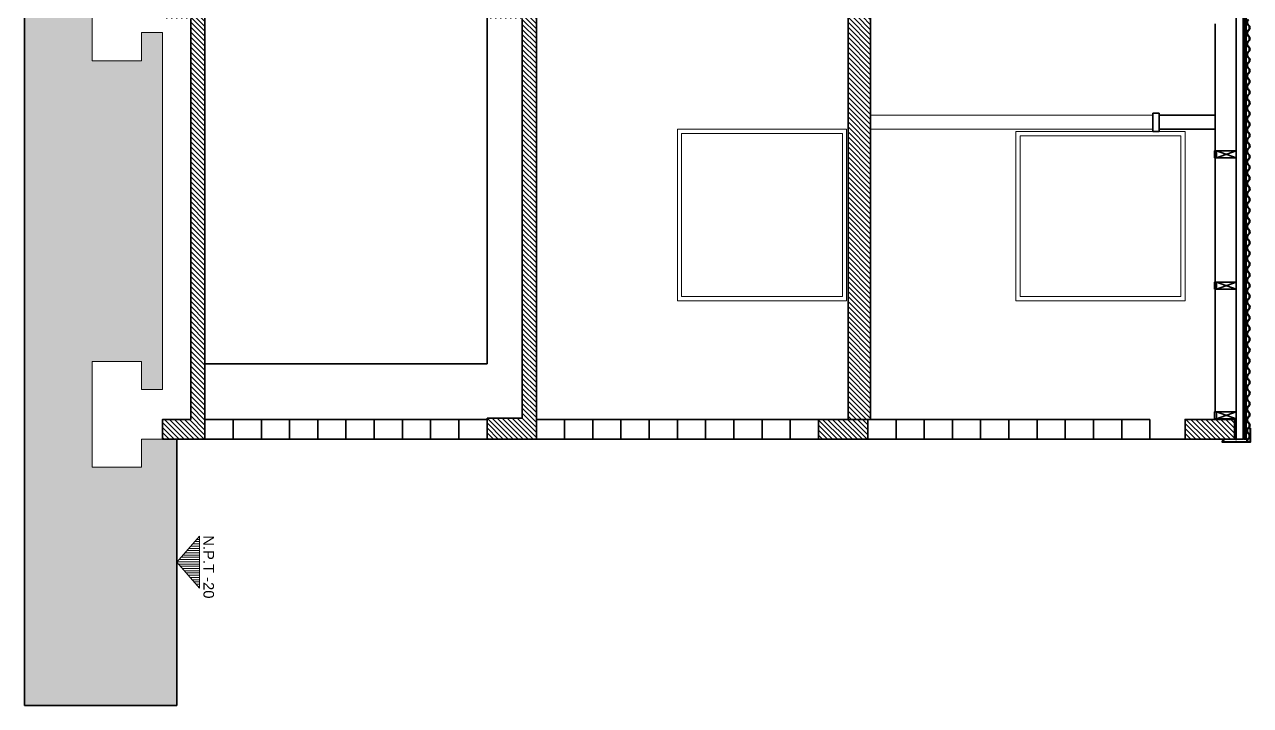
# Model space of a CAD drawing. Header units: inches. Extents: x -3567 to 1, y 2259 to 4439.
# Drawn here: x -883 to -14, y 2259 to 2742 of the extents above; entities that cross this region are included whole.
import ezdxf

# ---------------------------------------------------------------- set-up
doc = ezdxf.new("R2010")
doc.units = ezdxf.units.IN
doc.header["$MEASUREMENT"] = 0
for name, color, linetype, lineweight in [('A-ANNO-SYMB', 3, 'Continuous', 18), ('A-ANNO-TEXT', 3, 'Continuous', 18), ('A-ELEV-MBE1', 7, 'Continuous', 35), ('A-ELEV-PATT', 8, 'Continuous', 18), ('A-SECT-MCUT', 7, 'Continuous', 35), ('A-SECT-PATT', 8, 'Continuous', 18)]:
    doc.layers.add(name, color=color, linetype=linetype, lineweight=lineweight)
doc.styles.add('E-ARIAL', font='Arial.ttf')
pattern_1 = [(315, (-883.254, 4438.842), (1.767767, 1.767767), [])]

msp = doc.modelspace()

# ---------------------------------------------------------------- hatches: boundary and pattern name
at = {"layer": 'A-SECT-MCUT'}
h = msp.add_hatch(dxfattribs=at)
h.set_pattern_fill('ANSI31', color=256, scale=20, angle=270)
h.set_pattern_definition([(315, (-3212.5566, 4430.4461), (1.767767, 1.767767), [])])
h.paths.add_polyline_path([(-299.32, 2462.27), (-285.34, 2462.27), (-285.34, 2462.27), (-283.34, 2462.27), (-283.33, 2764.99), (-299.33, 2764.99), (-299.32, 2762.27), (-285.28, 2762.27), (-285.28, 2748.27), (-299.32, 2748.27)])
at = {"layer": 'A-SECT-PATT'}
h = msp.add_hatch(dxfattribs=at)
h.set_pattern_fill('ANSI31', color=256, scale=5, angle=270)
h.set_pattern_definition([(315, (-2271.4337, 6818.8391), (0.44194174, 0.44194174), [])])
h.paths.add_polyline_path([(-18.62, 2448.27), (-17.12, 2448.27), (-17.12, 2748.31), (-17.12, 4261.77), (-18.62, 4261.77)])
h = msp.add_hatch(dxfattribs=at)
h.set_pattern_fill('DOTS', color=256, scale=100, angle=270, style=0)
h.set_pattern_definition([(270, (-1164.8266, 9146.234), (6.25, -3.125), [0, -6.25])])
h.paths.add_polyline_path([(-775.34, 2259.4), (-775.34, 2448.27), (-785.34, 2448.27), (-800.34, 2448.27), (-800.34, 2428.35), (-835.34, 2428.35), (-835.34, 2503.35), (-800.34, 2503.35), (-800.34, 2483.44), (-785.34, 2483.44), (-785.34, 2736.69), (-800.34, 2736.69), (-800.34, 2716.77), (-835.34, 2716.77), (-835.34, 2791.77), (-800.34, 2791.77), (-800.34, 2771.85), (-785.34, 2771.85), (-785.34, 3026.1), (-800.34, 3026.1), (-800.34, 3006.19), (-835.34, 3006.19), (-835.34, 3081.19), (-800.34, 3081.19), (-800.34, 3061.27), (-785.34, 3061.27), (-775.34, 3061.27), (-775.34, 3347.16), (-785.34, 3347.16), (-785.34, 3336.57), (-800.34, 3336.57), (-800.34, 3316.66), (-835.34, 3316.66), (-835.34, 3391.66), (-883.25, 3391.66), (-883.25, 2259.4)])
h = msp.add_hatch(dxfattribs=at)
h.set_pattern_fill('ANSI31', color=256, scale=20, angle=270, style=0)
h.set_pattern_definition(pattern_1)
h.paths.add_polyline_path([(-755.34, 2448.27), (-755.34, 2462.27), (-755.34, 2746.77), (-755.34, 2761.77), (-755.34, 3022.22), (-755.35, 3022.22), (-755.35, 3036.14), (-755.34, 3036.14), (-755.34, 3047.77), (-755.34, 3061.27), (-785.34, 3061.27), (-785.34, 3046.77), (-765.34, 3046.77), (-765.34, 2761.77), (-785.34, 2761.77), (-785.34, 2746.77), (-765.34, 2746.77), (-765.34, 2462.27), (-785.34, 2462.27), (-785.34, 2448.27)])
h = msp.add_hatch(dxfattribs=at)
h.set_pattern_fill('ANSI31', color=256, scale=20, angle=270, style=0)
h.set_pattern_definition(pattern_1)
h.paths.add_polyline_path([(-520.34, 2448.27), (-520.34, 2463.27), (-520.34, 3047.27), (-530.34, 3047.27), (-530.34, 2761.83), (-555.27, 2761.83), (-555.27, 2746.83), (-530.34, 2746.83), (-530.34, 2463.27), (-555.34, 2463.27), (-555.34, 2448.27)])
h = msp.add_hatch(dxfattribs=at)
h.set_pattern_fill('ANSI31', color=256, scale=20, angle=270, style=0)
h.set_pattern_definition(pattern_1)
h.paths.add_polyline_path([(-285.34, 2448.27), (-285.34, 2455.27), (-320.34, 2455.27), (-320.34, 2448.27)])
h.paths.add_polyline_path([(-285.34, 2455.27), (-285.34, 2462.27), (-320.34, 2462.27), (-320.34, 2455.27)])
h = msp.add_hatch(dxfattribs=at)
h.set_pattern_fill('ANSI31', color=256, scale=20, angle=270, style=0)
h.set_pattern_definition([(315, (-883.254, 3717.0869), (1.767767, 1.767767), [])])
h.paths.add_polyline_path([(-25.43, 2462.27), (-25.43, 2448.27), (-60.43, 2448.27), (-60.43, 2462.27)])
h = msp.add_hatch(dxfattribs=at)
h.set_pattern_fill('ANSI31', color=256, scale=0.5, angle=495, style=0)
h.set_pattern_definition([(180, (-13941.8625, -18087.241), (-4e-15, -1.5875), [])])
h.paths.add_polyline_path([(-759.13, 2379.5), (-775.36, 2361.1), (-759.13, 2342.7)])

# ---------------------------------------------------------------- linework, layer by layer
at = {"layer": 'A-ANNO-SYMB', "ltscale": 0.003}
for p, q in [((-835.34, 2716.77), (-835.34, 2791.77)), ((-800.34, 2716.77), (-800.34, 2736.69)), ((-785.34, 2736.69), (-800.34, 2736.69)), ((-785.34, 2736.69), (-785.34, 2483.44)), ((-800.34, 2716.77), (-835.34, 2716.77)), ((-800.34, 2503.35), (-835.34, 2503.35)), ((-835.34, 2428.35), (-835.34, 2503.35)), ((-800.34, 2483.44), (-800.34, 2503.35)), ((-785.34, 2483.44), (-800.34, 2483.44)), ((-800.34, 2428.35), (-800.34, 2448.27)), ((-785.34, 2448.27), (-800.34, 2448.27)), ((-800.34, 2428.35), (-835.34, 2428.35))]:
    msp.add_line(p, q, dxfattribs=at)
at = {"layer": 'A-ANNO-SYMB'}
msp.add_lwpolyline([(-775.34, 2361.11), (-759.11, 2379.51), (-759.11, 2342.71)], close=True, dxfattribs=at)
at = {"layer": 'A-ELEV-MBE1'}
for p, q in [((-883.25, 4438.84), (-883.25, 2259.4)), ((-555.34, 2905.77), (-555.34, 2501.77)), ((-283.34, 2462.27), (-283.32, 2828.09)), ((-24.09, 2448.27), (-24.09, 2762.24)), ((-24.09, 2761.53), (-24.09, 2447.59)), ((-299.32, 2748.27), (-299.32, 2462.27)), ((-19.09, 2748.31), (-19.09, 2448.27)), ((-18.62, 2748.31), (-18.62, 2448.27)), ((-17.12, 2748.31), (-17.12, 2448.27)), ((-39.08, 2467.75), (-39.08, 2742.83)), ((-39.08, 2742.08), (-39.08, 2652.87)), ((-15.24, 2692.49), (-15.56, 2692.88)), ((-83.32, 2679.64), (-83.32, 2666.64)), ((-78.82, 2679.64), (-83.32, 2679.64)), ((-78.82, 2679.64), (-78.82, 2666.64)), ((-78.82, 2678.14), (-39.08, 2678.14)), ((-78.82, 2666.64), (-83.32, 2666.64)), ((-78.82, 2668.14), (-39.08, 2668.14)), ((-39.08, 2647.87), (-39.08, 2559.74)), ((-39.08, 2554.74), (-39.08, 2467.75)), ((-555.34, 2501.77), (-755.39, 2501.77)), ((-775.34, 2259.4), (-775.34, 2447.77)), ((-34.02, 2447.08), (-32.72, 2447.08)), ((-33.72, 2446.78), (-32.72, 2446.78)), ((-32.72, 2447.08), (-32.72, 2446.78)), ((-883.25, 2259.4), (-775.34, 2259.4))]:
    msp.add_line(p, q, dxfattribs=at)
for points in [[(-38.1, 2652.87), (-39.48, 2652.87), (-39.48, 2647.87), (-38.1, 2647.87)], [(-38.1, 2559.74), (-39.48, 2559.74), (-39.48, 2554.74), (-38.1, 2554.74)], [(-17.12, 2545.34), (-17.11, 2545.34)], [(-17.11, 2543.54), (-17.12, 2543.54)], [(-38.1, 2462.75), (-39.48, 2462.75), (-39.48, 2467.75), (-38.1, 2467.75)], [(-38.1, 2467.75), (-39.48, 2467.75), (-39.48, 2462.75), (-24.09, 2462.75)], [(-34.02, 2447.08), (-34.02, 2446.08), (-14.02, 2446.08), (-14.02, 2456.08), (-15.02, 2456.08)], [(-33.72, 2446.78), (-33.72, 2446.38), (-14.32, 2446.38), (-14.32, 2455.78), (-15.02, 2455.78)]]:
    msp.add_lwpolyline(points, dxfattribs=at)
for centre, radius, start, end in [((-13.68, 2743.93), 2.97, 129.42406, 230.57594), ((-13.68, 2736.31), 2.97, 129.42406, 230.57594), ((-13.68, 2743.93), 2.47, 129.42406, 230.57594), ((-13.68, 2736.31), 2.47, 129.42406, 230.57594), ((-16.81, 2740.12), 1.97, 309.42406, 50.57594), ((-16.81, 2740.12), 2.47, 309.42406, 50.57594), ((-13.68, 2728.69), 2.97, 129.42406, 230.57594), ((-13.68, 2728.69), 2.47, 129.42406, 230.57594), ((-16.81, 2732.5), 1.97, 309.42406, 50.57594), ((-16.81, 2732.5), 2.47, 309.42406, 50.57594), ((-13.68, 2721.07), 2.97, 129.42406, 230.57594), ((-13.68, 2721.07), 2.47, 129.42406, 230.57594), ((-16.81, 2724.88), 1.97, 309.42406, 50.57594), ((-16.81, 2724.88), 2.47, 309.42406, 50.57594), ((-13.68, 2713.45), 2.97, 129.42406, 230.57594), ((-13.68, 2713.45), 2.47, 129.42406, 230.57594), ((-16.81, 2717.26), 1.97, 309.42406, 50.57594), ((-16.81, 2717.26), 2.47, 309.42406, 50.57594), ((-13.68, 2705.83), 2.97, 129.42406, 230.57594), ((-13.68, 2705.83), 2.47, 129.42406, 230.57594), ((-16.81, 2709.64), 1.97, 309.42406, 50.57594), ((-16.81, 2702.02), 1.97, 309.42406, 50.57594), ((-16.81, 2709.64), 2.47, 309.42406, 50.57594), ((-16.81, 2702.02), 2.47, 309.42406, 50.57594), ((-13.68, 2698.21), 2.97, 129.42406, 230.57594), ((-13.68, 2698.21), 2.47, 129.42406, 230.57594), ((-16.81, 2694.4), 1.97, 309.42406, 50.57594), ((-16.81, 2694.4), 2.47, 309.42406, 50.57594), ((-13.68, 2690.59), 2.97, 129.42406, 230.57594), ((-13.68, 2690.59), 2.97, 129.42406, 230.57594), ((-13.68, 2690.59), 2.47, 129.42406, 230.57594), ((-13.68, 2690.59), 2.47, 129.42406, 230.57594), ((-16.81, 2686.78), 1.97, 309.42406, 50.57594), ((-16.81, 2686.78), 1.97, 309.42406, 50.57594), ((-16.81, 2686.78), 2.47, 309.42406, 50.57594), ((-16.81, 2686.78), 2.47, 309.42406, 50.57594), ((-13.68, 2682.97), 2.97, 129.42406, 230.57594), ((-13.68, 2675.35), 2.97, 129.42406, 230.57594), ((-13.68, 2682.97), 2.47, 129.42406, 230.57594), ((-16.81, 2679.16), 1.97, 309.42406, 50.57594), ((-16.81, 2679.16), 2.47, 309.42406, 50.57594), ((-13.68, 2667.73), 2.97, 129.42406, 230.57594), ((-13.68, 2675.35), 2.47, 129.42406, 230.57594), ((-13.68, 2667.73), 2.47, 129.42406, 230.57594), ((-16.81, 2671.54), 1.97, 309.42406, 50.57594), ((-16.81, 2671.54), 2.47, 309.42406, 50.57594), ((-13.68, 2660.11), 2.97, 129.42406, 230.57594), ((-13.68, 2660.11), 2.47, 129.42406, 230.57594), ((-16.81, 2663.92), 1.97, 309.42406, 50.57594), ((-16.81, 2663.92), 2.47, 309.42406, 50.57594), ((-13.68, 2652.49), 2.97, 129.42406, 230.57594), ((-13.68, 2652.49), 2.47, 129.42406, 230.57594), ((-16.81, 2656.3), 1.97, 309.42406, 50.57594), ((-16.81, 2656.3), 2.47, 309.42406, 50.57594), ((-13.68, 2644.87), 2.97, 129.42406, 230.57594), ((-13.68, 2644.87), 2.47, 129.42406, 230.57594), ((-16.81, 2648.68), 1.97, 309.42406, 50.57594), ((-16.81, 2641.06), 1.97, 309.42406, 50.57594), ((-16.81, 2648.68), 2.47, 309.42406, 50.57594), ((-16.81, 2641.06), 2.47, 309.42406, 50.57594), ((-13.68, 2637.25), 2.97, 129.42406, 230.57594), ((-13.68, 2637.25), 2.47, 129.42406, 230.57594), ((-16.81, 2633.44), 1.97, 309.42406, 50.57594), ((-16.81, 2633.44), 2.47, 309.42406, 50.57594), ((-13.68, 2629.63), 2.97, 129.42406, 230.57594), ((-13.68, 2629.63), 2.47, 129.42406, 230.57594), ((-16.81, 2625.82), 1.97, 309.42406, 50.57594), ((-16.81, 2625.82), 2.47, 309.42406, 50.57594), ((-13.68, 2622.01), 2.97, 129.42406, 230.57594), ((-13.68, 2614.39), 2.97, 129.42406, 230.57594), ((-13.68, 2622.01), 2.47, 129.42406, 230.57594), ((-16.81, 2618.2), 1.97, 309.42406, 50.57594), ((-16.81, 2618.2), 2.47, 309.42406, 50.57594), ((-13.68, 2606.77), 2.97, 129.42406, 230.57594), ((-13.68, 2614.39), 2.47, 129.42406, 230.57594), ((-13.68, 2606.77), 2.47, 129.42406, 230.57594), ((-16.81, 2610.58), 1.97, 309.42406, 50.57594), ((-16.81, 2610.58), 2.47, 309.42406, 50.57594), ((-13.68, 2599.15), 2.97, 129.42406, 230.57594), ((-13.68, 2599.15), 2.47, 129.42406, 230.57594), ((-16.81, 2602.96), 1.97, 309.42406, 50.57594), ((-16.81, 2602.96), 2.47, 309.42406, 50.57594), ((-13.68, 2591.53), 2.97, 129.42406, 230.57594), ((-13.68, 2591.53), 2.47, 129.42406, 230.57594), ((-16.81, 2595.34), 1.97, 309.42406, 50.57594), ((-16.81, 2595.34), 2.47, 309.42406, 50.57594), ((-13.68, 2583.91), 2.97, 129.42406, 230.57594), ((-13.68, 2583.91), 2.97, 129.42406, 230.57594), ((-13.68, 2583.91), 2.47, 129.42406, 230.57594), ((-16.81, 2587.72), 1.97, 309.42406, 50.57594), ((-16.81, 2587.72), 2.47, 309.42406, 50.57594), ((-16.81, 2580.1), 2.47, 309.42406, 50.57594), ((-13.68, 2576.29), 2.97, 129.42406, 230.57594), ((-13.68, 2576.29), 2.47, 129.42406, 230.57594), ((-16.81, 2580.1), 1.97, 309.42406, 50.57594), ((-16.81, 2572.48), 1.97, 309.42406, 50.57594), ((-16.81, 2572.48), 2.47, 309.42406, 50.57594), ((-13.68, 2568.67), 2.97, 129.42406, 230.57594), ((-13.68, 2568.67), 2.47, 129.42406, 230.57594), ((-16.81, 2564.86), 1.97, 309.42406, 50.57594), ((-16.81, 2564.86), 2.47, 309.42406, 50.57594), ((-13.68, 2561.05), 2.97, 129.42406, 230.57594), ((-13.68, 2553.43), 2.97, 129.42406, 230.57594), ((-13.68, 2553.43), 2.97, 129.42406, 230.57594), ((-13.68, 2561.05), 2.47, 129.42406, 230.57594), ((-16.81, 2557.24), 1.97, 309.42406, 50.57594), ((-16.81, 2557.24), 2.47, 309.42406, 50.57594), ((-13.68, 2545.81), 2.97, 129.42406, 230.57594), ((-13.68, 2553.43), 2.47, 129.42406, 230.57594), ((-13.68, 2553.43), 2.47, 129.42406, 230.57594), ((-13.68, 2545.81), 2.47, 129.42406, 230.57594), ((-16.81, 2549.62), 1.97, 309.42406, 50.57594), ((-16.81, 2549.62), 1.97, 309.42406, 50.57594), ((-16.81, 2549.62), 2.47, 309.42406, 50.57594), ((-16.81, 2549.62), 2.47, 309.42406, 50.57594), ((-13.68, 2538.19), 2.97, 129.42406, 230.57594), ((-13.68, 2538.19), 2.47, 129.42406, 230.57594), ((-16.81, 2542), 1.97, 309.42406, 50.57594), ((-16.81, 2542), 2.47, 309.42406, 50.57594), ((-13.68, 2530.57), 2.97, 129.42406, 230.57594), ((-13.68, 2530.57), 2.47, 129.42406, 230.57594), ((-16.81, 2534.38), 1.97, 309.42406, 50.57594), ((-16.81, 2534.38), 2.47, 309.42406, 50.57594), ((-13.68, 2522.95), 2.97, 129.42406, 230.57594), ((-13.68, 2522.95), 2.47, 129.42406, 230.57594), ((-16.81, 2526.76), 1.97, 309.42406, 50.57594), ((-16.81, 2526.76), 2.47, 309.42406, 50.57594), ((-16.81, 2519.14), 2.47, 309.42406, 50.57594), ((-13.68, 2515.33), 2.97, 129.42406, 230.57594), ((-13.68, 2515.33), 2.47, 129.42406, 230.57594), ((-16.81, 2519.14), 1.97, 309.42406, 50.57594), ((-16.81, 2511.52), 1.97, 309.42406, 50.57594), ((-16.81, 2511.52), 2.47, 309.42406, 50.57594), ((-13.68, 2507.71), 2.97, 129.42406, 230.57594), ((-13.68, 2507.71), 2.47, 129.42406, 230.57594), ((-16.81, 2503.9), 1.97, 309.42406, 50.57594), ((-16.81, 2503.9), 2.47, 309.42406, 50.57594), ((-13.68, 2500.09), 2.97, 129.42406, 230.57594), ((-13.68, 2492.47), 2.97, 129.42406, 230.57594), ((-13.68, 2500.09), 2.47, 129.42406, 230.57594), ((-16.81, 2496.28), 1.97, 309.42406, 50.57594), ((-16.81, 2496.28), 2.47, 309.42406, 50.57594), ((-13.68, 2484.85), 2.97, 129.42406, 230.57594), ((-13.68, 2484.85), 2.97, 129.42406, 230.57594), ((-13.68, 2492.47), 2.47, 129.42406, 230.57594), ((-13.68, 2484.85), 2.47, 129.42406, 230.57594), ((-13.68, 2484.85), 2.47, 129.42406, 230.57594), ((-16.81, 2488.66), 1.97, 309.42406, 50.57594), ((-16.81, 2488.66), 2.47, 309.42406, 50.57594), ((-13.68, 2477.23), 2.97, 129.42406, 230.57594), ((-13.68, 2477.23), 2.47, 129.42406, 230.57594), ((-16.81, 2481.04), 1.97, 309.42406, 50.57594), ((-16.81, 2481.04), 2.47, 309.42406, 50.57594), ((-13.68, 2469.61), 2.97, 129.42406, 230.57594), ((-13.68, 2469.61), 2.47, 129.42406, 230.57594), ((-16.81, 2473.42), 1.97, 309.42406, 50.57594), ((-16.81, 2473.42), 2.47, 309.42406, 50.57594), ((-13.68, 2461.99), 2.97, 129.42406, 230.57594), ((-13.68, 2461.99), 2.47, 129.42406, 230.57594), ((-16.81, 2465.8), 1.97, 309.42406, 50.57594), ((-16.81, 2465.8), 2.47, 309.42406, 50.57594), ((-16.81, 2458.18), 2.47, 309.42406, 50.57594), ((-16.81, 2458.18), 2.47, 309.42406, 50.57594), ((-13.68, 2454.37), 2.97, 129.42406, 230.57594), ((-13.68, 2454.37), 2.97, 129.42406, 230.57594), ((-13.68, 2454.37), 2.47, 129.42406, 230.57594), ((-13.68, 2454.37), 2.47, 129.42406, 230.57594), ((-16.81, 2458.18), 1.97, 309.42406, 50.57594), ((-16.81, 2458.18), 1.97, 309.42406, 50.57594), ((-16.81, 2450.56), 1.97, 309.42406, 50.57594), ((-16.81, 2450.56), 1.97, 309.42406, 50.57594), ((-16.81, 2450.56), 2.47, 309.42406, 50.57594), ((-16.81, 2450.56), 2.47, 309.42406, 50.57594), ((-13.68, 2446.75), 2.97, 129.42406, 180), ((-13.68, 2446.75), 2.47, 129.42406, 180)]:
    msp.add_arc(centre, radius, start, end, dxfattribs=at)
at = {"layer": 'A-ELEV-PATT'}
for p, q in [((-83.32, 2678.14), (-283.34, 2678.14)), ((-420.34, 2668.14), (-420.34, 2546.52)), ((-300.34, 2668.14), (-420.34, 2668.14)), ((-417.34, 2665.14), (-417.34, 2549.52)), ((-303.34, 2665.14), (-417.34, 2665.14)), ((-303.34, 2549.52), (-303.34, 2665.14)), ((-300.34, 2546.52), (-300.34, 2668.14)), ((-83.32, 2668.14), (-283.34, 2668.14)), ((-60.34, 2666.52), (-180.34, 2666.52)), ((-180.34, 2546.52), (-180.34, 2666.52)), ((-63.34, 2663.52), (-177.34, 2663.52)), ((-177.34, 2549.52), (-177.34, 2663.52)), ((-63.34, 2549.52), (-63.34, 2663.52)), ((-60.34, 2546.52), (-60.34, 2666.52)), ((-417.34, 2549.52), (-303.34, 2549.52)), ((-177.34, 2549.52), (-63.34, 2549.52)), ((-420.34, 2546.52), (-300.34, 2546.52)), ((-180.34, 2546.52), (-60.34, 2546.52))]:
    msp.add_line(p, q, dxfattribs=at)
at = {"layer": 'A-SECT-MCUT'}
for p, q in [((-520.34, 4128.07), (-520.34, 2448.27)), ((-755.34, 3046.77), (-755.34, 2461.77)), ((-530.34, 2746.83), (-530.34, 2463.27)), ((-765.34, 2746.77), (-765.34, 2462.27)), ((-755.34, 2746.77), (-755.34, 2462.27)), ((-24.09, 2652.87), (-38.1, 2652.87)), ((-38.1, 2652.87), (-38.1, 2647.87)), ((-24.09, 2652.87), (-38.1, 2647.87)), ((-24.09, 2647.87), (-38.1, 2652.87)), ((-24.09, 2652.87), (-24.09, 2647.87)), ((-24.09, 2647.87), (-38.1, 2647.87)), ((-24.09, 2559.74), (-38.1, 2559.74)), ((-38.1, 2559.74), (-38.1, 2554.74)), ((-24.09, 2559.74), (-38.1, 2554.74)), ((-24.09, 2554.74), (-38.1, 2559.74)), ((-24.09, 2559.74), (-24.09, 2554.74)), ((-24.09, 2554.74), (-38.1, 2554.74)), ((-555.34, 2448.27), (-555.34, 2463.27)), ((-555.34, 2463.27), (-530.34, 2463.27)), ((-520.34, 2463.27), (-520.34, 2448.27)), ((-24.09, 2467.75), (-38.1, 2467.75)), ((-38.1, 2462.75), (-38.1, 2467.75)), ((-24.09, 2462.75), (-38.1, 2467.75)), ((-24.09, 2467.75), (-38.1, 2462.75)), ((-24.09, 2467.75), (-38.1, 2467.75)), ((-38.1, 2467.75), (-38.1, 2462.75)), ((-24.09, 2467.75), (-38.1, 2462.75)), ((-24.09, 2462.75), (-38.1, 2467.75)), ((-24.09, 2462.75), (-38.1, 2462.75)), ((-24.09, 2462.75), (-24.09, 2467.75)), ((-24.09, 2467.12), (-24.09, 2462.12)), ((-15.02, 2455.78), (-15.02, 2456.08)), ((-520.34, 2448.27), (-555.34, 2448.27)), ((-530.34, 2448.27), (-520.34, 2448.27)), ((-285.34, 2448.27), (-19.09, 2448.27)), ((-18.62, 2448.27), (-17.12, 2448.27)), ((-16.64, 2446.75), (-16.14, 2446.75))]:
    msp.add_line(p, q, dxfattribs=at)
for points in [[(-17.12, 4261.77), (-18.62, 4261.77), (-18.62, 2448.27), (-17.12, 2448.27)], [(-735.34, 2462.27), (-735.34, 2448.27), (-755.34, 2448.27), (-755.34, 2462.27)], [(-715.34, 2462.27), (-715.34, 2448.27), (-735.34, 2448.27), (-735.34, 2462.27)], [(-695.34, 2462.27), (-695.34, 2448.27), (-715.34, 2448.27), (-715.34, 2462.27)], [(-675.34, 2462.27), (-675.34, 2448.27), (-695.34, 2448.27), (-695.34, 2462.27)], [(-655.34, 2462.27), (-655.34, 2448.27), (-675.34, 2448.27), (-675.34, 2462.27)], [(-635.34, 2462.27), (-635.34, 2448.27), (-655.34, 2448.27), (-655.34, 2462.27)], [(-615.34, 2462.27), (-615.34, 2448.27), (-635.34, 2448.27), (-635.34, 2462.27)], [(-595.34, 2462.27), (-595.34, 2448.27), (-615.34, 2448.27), (-615.34, 2462.27)], [(-575.34, 2462.27), (-575.34, 2448.27), (-595.34, 2448.27), (-595.34, 2462.27)], [(-555.34, 2462.27), (-555.34, 2448.27), (-575.34, 2448.27), (-575.34, 2462.27)], [(-500.34, 2462.27), (-500.34, 2448.27), (-520.34, 2448.27), (-520.34, 2462.27)], [(-480.34, 2462.27), (-480.34, 2448.27), (-500.34, 2448.27), (-500.34, 2462.27)], [(-460.34, 2462.27), (-460.34, 2448.27), (-480.34, 2448.27), (-480.34, 2462.27)], [(-440.34, 2462.27), (-440.34, 2448.27), (-460.34, 2448.27), (-460.34, 2462.27)], [(-420.34, 2462.27), (-420.34, 2448.27), (-440.34, 2448.27), (-440.34, 2462.27)], [(-400.34, 2462.27), (-400.34, 2448.27), (-420.34, 2448.27), (-420.34, 2462.27)], [(-380.34, 2462.27), (-380.34, 2448.27), (-400.34, 2448.27), (-400.34, 2462.27)], [(-360.34, 2462.27), (-360.34, 2448.27), (-380.34, 2448.27), (-380.34, 2462.27)], [(-340.34, 2462.27), (-340.34, 2448.27), (-360.34, 2448.27), (-360.34, 2462.27)], [(-320.34, 2462.27), (-320.34, 2448.27), (-340.34, 2448.27), (-340.34, 2462.27)], [(-285.34, 2462.27), (-285.34, 2448.27), (-320.34, 2448.27), (-320.34, 2462.27)], [(-265.34, 2462.27), (-265.34, 2448.27), (-285.34, 2448.27), (-285.34, 2462.27)], [(-245.34, 2462.27), (-245.34, 2448.27), (-265.34, 2448.27), (-265.34, 2462.27)], [(-225.34, 2462.27), (-225.34, 2448.27), (-245.34, 2448.27), (-245.34, 2462.27)], [(-205.34, 2462.27), (-205.34, 2448.27), (-225.34, 2448.27), (-225.34, 2462.27)], [(-185.34, 2462.27), (-185.34, 2448.27), (-205.34, 2448.27), (-205.34, 2462.27)], [(-165.34, 2462.27), (-165.34, 2448.27), (-185.34, 2448.27), (-185.34, 2462.27)], [(-145.34, 2462.27), (-145.34, 2448.27), (-165.34, 2448.27), (-165.34, 2462.27)], [(-125.34, 2462.27), (-125.34, 2448.27), (-145.34, 2448.27), (-145.34, 2462.27)], [(-105.34, 2462.27), (-105.34, 2448.27), (-125.34, 2448.27), (-125.34, 2462.27)], [(-85.34, 2462.27), (-85.34, 2448.27), (-105.34, 2448.27), (-105.34, 2462.27)], [(-25.43, 2448.27), (-25.43, 2462.27), (-60.43, 2462.27), (-60.43, 2448.27)]]:
    msp.add_lwpolyline(points, close=True, dxfattribs=at)
msp.add_lwpolyline([(-765.34, 2462.27), (-785.34, 2462.27), (-785.34, 2448.27), (-755.34, 2448.27), (-755.34, 2462.27)], dxfattribs=at)

# ---------------------------------------------------------------- texts
at = {"layer": 'A-ANNO-TEXT', "style": 'E-ARIAL'}
msp.add_text('N.P.T -20', height=7.5, rotation=270, dxfattribs=at).set_placement((-756.4, 2380.13))

doc.saveas('drawing.dxf')
